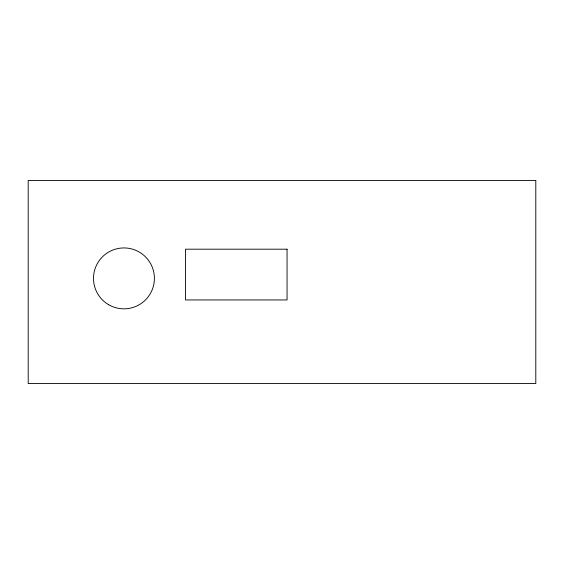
<?xml version="1.0" encoding="UTF-8"?>
<svg xmlns="http://www.w3.org/2000/svg" width="564" height="564" viewBox="0 0 564 564"><rect width="100%" height="100%" fill="white"/><g stroke="black" fill="none" stroke-linecap="round" stroke-linejoin="round"><path stroke-width="0.85" d="M535.8 180.48L28.2 180.48L28.2 383.52L535.8 383.52L535.8 180.48M287.055 249.189L185.535 249.189L185.535 299.949L287.055 299.949L287.055 249.189M108.725 304.764A30.456 30.456 0 0 0 154.409 278.39A30.456 30.456 0 0 0 108.725 252.016A30.456 30.456 0 0 0 108.725 304.764"/></g></svg>
